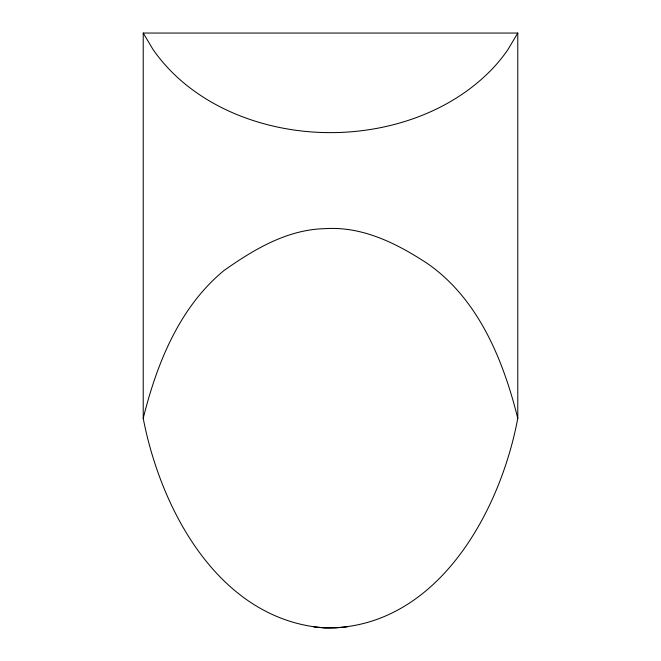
<?xml version="1.0" encoding="UTF-8"?>
<svg xmlns="http://www.w3.org/2000/svg" width="661" height="661" viewBox="0 0 661 661"><rect width="100%" height="100%" fill="white"/><g stroke="black" fill="none" stroke-linecap="round" stroke-linejoin="round"><path stroke-width="0.99" d="M517.778 418.306C499.914 513.762 435.533 629.47 324.923 627.95C219.774 620.307 161.011 510.887 143.222 418.306L143.222 33.05L517.778 33.05L517.778 418.306C503.294 360.245 478.564 299.218 427.75 263.747C397.261 243.678 362.798 226.194 325.162 228.648C287.361 229.433 253.981 249.354 224.038 270.489C179.346 307.241 156.831 363.6 143.222 418.306M517.778 33.05L508.102 49.302A1073.381 287.163 0 0 1 491.759 69.446C454.024 108.487 400.045 128.721 346.504 132.134A69.744 18.657 0 0 1 314.496 132.134C252.667 128.267 189.013 101.381 152.898 49.302L143.222 33.05M347.215 626.876L336.077 627.834L324.923 627.834L313.785 626.876"/></g></svg>
